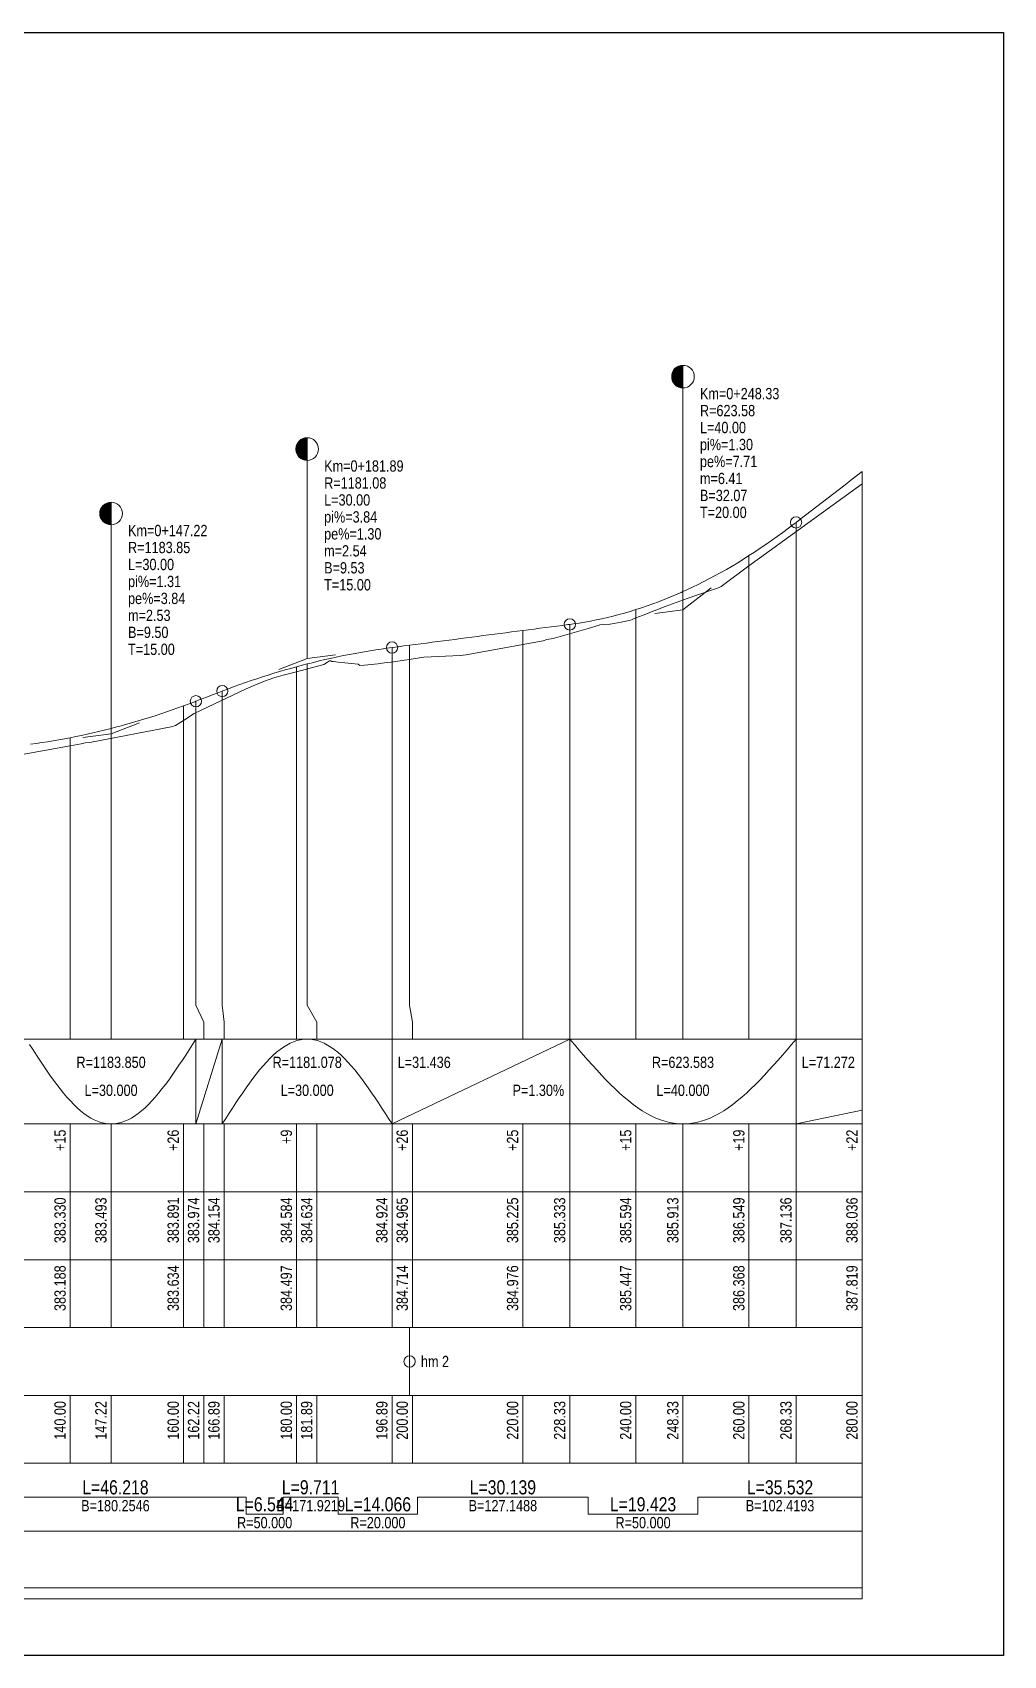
# Model space of a CAD drawing. Extents: x -600 to 1621, y -3670 to 287.
# Drawn here: x 173.3 to 345, y -367 to -80 of the extents above; entities that cross this region are included whole.
import ezdxf
from ezdxf.enums import TextEntityAlignment as Align

# ---------------------------------------------------------------- set-up
doc = ezdxf.new("R2010")
doc.units = 0
doc.layers.add('Cartus', color=8, linetype='Continuous')
for name, color, linetype, lineweight in [('L-cote-ex', 7, 'Continuous', 0), ('L-Cote-Pr', 7, 'Continuous', 0), ('L-Curbe', 7, 'Continuous', 0), ('L-Cut-Fill', 7, 'Continuous', 0), ('L-Design', 7, 'Continuous', 0), ('L-Exist', 7, 'Continuous', 0), ('L-LINES', 7, 'Continuous', 0), ('L-Pante-Tran', 7, 'Continuous', 0), ('L-rac-Vert', 7, 'Continuous', 0), ('L-TEXT', 7, 'Continuous', 0)]:
    doc.layers.add(name, color=color, linetype=linetype, lineweight=lineweight)
doc.styles.add('Arial', font='arial.ttf', dxfattribs={"width": 0.8})

# ---------------------------------------------------------------- blocks, each defined once
blk = doc.blocks.new('A3_TRANSV_ALIN_TIRENA')
at = {"layer": 'Cartus'}
blk.add_lwpolyline([(0, 0), (0, 287), (345, 287), (345, 0)], close=True, dxfattribs=at)

msp = doc.modelspace()

# ---------------------------------------------------------------- linework, layer by layer
at = {"layer": 'L-Curbe'}
for p, q in [((164.88, -339.01), (211.1, -339.01)), ((211.1, -339.01), (211.1, -342.01)), ((217.64, -342.01), (217.64, -339.01)), ((217.64, -339.01), (227.35, -339.01)), ((227.35, -339.01), (227.35, -342.01)), ((241.42, -342.01), (241.42, -339.01)), ((241.42, -339.01), (271.56, -339.01)), ((271.56, -339.01), (271.56, -342.01)), ((290.98, -342.01), (290.98, -339.01)), ((290.98, -339.01), (320, -339.01)), ((211.1, -342.01), (217.64, -342.01)), ((227.35, -342.01), (241.42, -342.01)), ((271.56, -342.01), (290.98, -342.01))]:
    msp.add_line(p, q, dxfattribs=at)
at = {"layer": 'L-Design'}
msp.add_lwpolyline([(173, -205.88), (174, -205.74), (175, -205.59), (176, -205.43), (177, -205.26), (178, -205.09), (179, -204.91), (180, -204.71), (181, -204.51), (182, -204.3), (183, -204.09), (184, -203.86), (185, -203.63), (186, -203.38), (187, -203.13), (187.22, -203.08), (188, -202.87), (189, -202.61), (190, -202.33), (191, -202.04), (192, -201.75), (193, -201.45), (194, -201.14), (195, -200.82), (196, -200.49), (197, -200.16), (198, -199.81), (199, -199.46), (200, -199.1), (201, -198.73), (202, -198.35), (202.22, -198.27), (203, -197.97), (204, -197.58), (205, -197.2), (206, -196.82), (206.89, -196.47), (207, -196.43), (208, -196.05), (209, -195.68), (210, -195.32), (211, -194.97), (212, -194.62), (213, -194.29), (214, -193.96), (215, -193.64), (216, -193.33), (217, -193.03), (218, -192.73), (219, -192.45), (220, -192.17), (221, -191.9), (221.89, -191.67), (222, -191.64), (223, -191.39), (224, -191.14), (225, -190.91), (226, -190.68), (227, -190.47), (228, -190.26), (229, -190.05), (230, -189.86), (231, -189.68), (232, -189.5), (233, -189.34), (234, -189.18), (235, -189.03), (236, -188.88), (236.89, -188.77), (237, -188.75), (238, -188.62), (239, -188.49), (240, -188.36), (241, -188.23), (242, -188.1), (243, -187.97), (244, -187.84), (245, -187.71), (246, -187.58), (247, -187.45), (248, -187.32), (249, -187.19), (250, -187.06), (251, -186.93), (252, -186.8), (253, -186.67), (254, -186.54), (255, -186.41), (256, -186.28), (257, -186.15), (258, -186.02), (259, -185.89), (260, -185.76), (261, -185.63), (262, -185.5), (263, -185.37), (264, -185.24), (265, -185.11), (266, -184.98), (267, -184.85), (268, -184.72), (268.33, -184.68), (269, -184.59), (270, -184.44), (271, -184.28), (272, -184.1), (273, -183.9), (274, -183.69), (275, -183.46), (276, -183.21), (277, -182.95), (278, -182.67), (279, -182.38), (280, -182.07), (281, -181.75), (282, -181.41), (283, -181.05), (284, -180.68), (285, -180.29), (286, -179.88), (287, -179.46), (288, -179.02), (288.33, -178.87), (289, -178.57), (290, -178.1), (291, -177.61), (292, -177.11), (293, -176.59), (294, -176.06), (295, -175.51), (296, -174.95), (297, -174.36), (298, -173.77), (299, -173.15), (300, -172.52), (301, -171.88), (302, -171.22), (303, -170.54), (304, -169.84), (305, -169.13), (306, -168.41), (307, -167.67), (308, -166.91), (308.33, -166.65), (309, -166.14), (310, -165.37), (311, -164.59), (312, -163.82), (313, -163.05), (314, -162.28), (315, -161.51), (316, -160.74), (317, -159.97), (318, -159.19), (319, -158.42), (320, -157.65)], dxfattribs=at)
at = {"layer": 'L-Exist'}
for p, q in [((301.83, -172.98), (320, -159.82)), ((295.09, -177.97), (300, -174.33)), ((300, -174.33), (301.83, -172.98)), ((285.16, -181.51), (287.1, -180.79)), ((287.1, -180.79), (289.04, -180.09)), ((289.04, -180.09), (290.98, -179.43)), ((290.98, -179.43), (294.44, -178.26)), ((294.44, -178.26), (294.85, -178.11)), ((294.85, -178.11), (295.09, -177.97)), ((279.33, -183.82), (280, -183.54)), ((280, -183.54), (281.27, -183.03)), ((281.27, -183.03), (283.21, -182.26)), ((283.21, -182.26), (285.16, -181.51)), ((265.35, -187.17), (271.56, -185.39)), ((271.56, -185.39), (273.5, -184.83)), ((273.5, -184.83), (273.64, -184.78)), ((273.64, -184.78), (275.37, -184.65)), ((275.37, -184.65), (275.44, -184.64)), ((275.44, -184.64), (277.39, -184.26)), ((277.39, -184.26), (279.05, -183.94)), ((279.05, -183.94), (279.33, -183.82)), ((249.99, -190.03), (260, -188.25)), ((260, -188.25), (263.62, -187.61)), ((263.62, -187.61), (264.27, -187.34)), ((264.27, -187.34), (265.35, -187.17)), ((220, -193.04), (224.86, -191.74)), ((224.86, -191.74), (225.46, -191.38)), ((225.46, -191.38), (225.82, -191.13)), ((225.82, -191.13), (226.08, -191.13)), ((226.08, -191.13), (226.22, -191.24)), ((226.22, -191.24), (226.52, -191.26)), ((226.52, -191.26), (227.35, -191.33)), ((227.35, -191.33), (228.53, -191.45)), ((228.53, -191.45), (229.7, -191.57)), ((229.7, -191.57), (230.87, -191.69)), ((230.87, -191.69), (230.92, -191.7)), ((230.92, -191.7), (231.19, -191.97)), ((231.19, -191.97), (232.04, -191.89)), ((232.04, -191.89), (233.22, -191.76)), ((233.22, -191.76), (234.39, -191.63)), ((234.39, -191.63), (235.56, -191.49)), ((235.56, -191.49), (236.73, -191.34)), ((236.73, -191.34), (237.9, -191.18)), ((237.9, -191.18), (239.08, -191.01)), ((239.08, -191.01), (240, -190.87)), ((240, -190.87), (240.25, -190.83)), ((240.25, -190.83), (241.42, -190.65)), ((241.42, -190.65), (242.54, -190.48)), ((242.54, -190.48), (248.94, -190.19)), ((248.94, -190.19), (249.99, -190.03)), ((212.73, -195.37), (214.37, -194.72)), ((214.37, -194.72), (216.01, -194.15)), ((216.01, -194.15), (217.64, -193.67)), ((217.64, -193.67), (220, -193.04)), ((201.91, -200.46), (211.1, -196.1)), ((211.1, -196.1), (212.73, -195.37)), ((200, -201.67), (201.91, -200.46)), ((183.76, -205.52), (197.86, -202.81)), ((197.86, -202.81), (198.63, -202.54)), ((198.63, -202.54), (200, -201.67)), ((167.06, -208.48), (180, -206.13)), ((180, -206.13), (181.96, -205.78)), ((181.96, -205.78), (182.64, -205.63)), ((182.64, -205.63), (183.76, -205.52))]:
    msp.add_line(p, q, dxfattribs=at)
at = {"layer": 'L-LINES'}
for p, q in [((320, -258.01), (320, -157.65)), ((308.33, -258.01), (308.33, -166.65)), ((300, -258.01), (300, -172.52)), ((288.33, -258.01), (288.33, -178.87)), ((280, -258.01), (280, -182.07)), ((260, -258.01), (260, -185.76)), ((268.33, -258.01), (268.33, -184.68)), ((236.89, -258.01), (236.89, -188.77)), ((240, -252.01), (240, -188.36)), ((220, -258.01), (220, -192.17)), ((221.89, -252.01), (221.89, -191.67)), ((206.89, -252.01), (206.89, -196.47)), ((200, -258.01), (200, -199.1)), ((202.22, -252.01), (202.22, -198.27)), ((187.22, -258.01), (187.22, -203.08)), ((180, -258.01), (180, -204.71)), ((203.6, -255.01), (202.22, -252.01)), ((207.2, -255.01), (206.89, -252.01)), ((223.6, -255.01), (221.89, -252.01)), ((240.49, -255.01), (240, -252.01)), ((203.6, -258.01), (203.6, -255.01)), ((207.2, -258.01), (207.2, -255.01)), ((223.6, -258.01), (223.6, -255.01)), ((240.49, -258.01), (240.49, -255.01)), ((40, -258.01), (320, -258.01)), ((320, -273.01), (320, -258.01)), ((40, -273.01), (320, -273.01)), ((40, -273.01), (320, -273.01)), ((180, -285.01), (180, -273.01)), ((187.22, -285.01), (187.22, -273.01)), ((200, -285.01), (200, -273.01)), ((203.6, -285.01), (203.6, -273.01)), ((207.2, -285.01), (207.2, -273.01)), ((220, -285.01), (220, -273.01)), ((223.6, -285.01), (223.6, -273.01)), ((236.89, -285.01), (236.89, -273.01)), ((240.49, -285.01), (240.49, -273.01)), ((260, -285.01), (260, -273.01)), ((268.33, -285.01), (268.33, -273.01)), ((280, -285.01), (280, -273.01)), ((288.33, -285.01), (288.33, -273.01)), ((300, -285.01), (300, -273.01)), ((308.33, -285.01), (308.33, -273.01)), ((320, -285.01), (320, -273.01)), ((320, -285.01), (320, -273.01)), ((40, -285.01), (320, -285.01)), ((40, -285.01), (320, -285.01)), ((180, -297.01), (180, -285.01)), ((187.22, -297.01), (187.22, -285.01)), ((200, -297.01), (200, -285.01)), ((203.6, -297.01), (203.6, -285.01)), ((207.2, -297.01), (207.2, -285.01)), ((220, -297.01), (220, -285.01)), ((223.6, -297.01), (223.6, -285.01)), ((236.89, -297.01), (236.89, -285.01)), ((240.49, -297.01), (240.49, -285.01)), ((260, -297.01), (260, -285.01)), ((268.33, -297.01), (268.33, -285.01)), ((280, -297.01), (280, -285.01)), ((288.33, -297.01), (288.33, -285.01)), ((300, -297.01), (300, -285.01)), ((308.33, -297.01), (308.33, -285.01)), ((320, -297.01), (320, -285.01)), ((40, -297.01), (320, -297.01)), ((40, -297.01), (320, -297.01)), ((180, -309.01), (180, -297.01)), ((187.22, -309.01), (187.22, -297.01)), ((200, -309.01), (200, -297.01)), ((203.6, -309.01), (203.6, -297.01)), ((207.2, -309.01), (207.2, -297.01)), ((220, -309.01), (220, -297.01)), ((223.6, -309.01), (223.6, -297.01)), ((236.89, -309.01), (236.89, -297.01)), ((240.49, -309.01), (240.49, -297.01)), ((260, -309.01), (260, -297.01)), ((268.33, -309.01), (268.33, -297.01)), ((280, -309.01), (280, -297.01)), ((288.33, -309.01), (288.33, -297.01)), ((300, -309.01), (300, -297.01)), ((308.33, -309.01), (308.33, -297.01)), ((320, -309.01), (320, -297.01)), ((40, -309.01), (320, -309.01)), ((40, -309.01), (320, -309.01)), ((240, -321.01), (240, -309.01)), ((320, -321.01), (320, -309.01)), ((40, -321.01), (320, -321.01)), ((40, -321.01), (320, -321.01)), ((180, -333.01), (180, -321.01)), ((187.22, -333.01), (187.22, -321.01)), ((200, -333.01), (200, -321.01)), ((203.6, -333.01), (203.6, -321.01)), ((207.2, -333.01), (207.2, -321.01)), ((220, -333.01), (220, -321.01)), ((223.6, -333.01), (223.6, -321.01)), ((236.89, -333.01), (236.89, -321.01)), ((240.49, -333.01), (240.49, -321.01)), ((260, -333.01), (260, -321.01)), ((268.33, -333.01), (268.33, -321.01)), ((280, -333.01), (280, -321.01)), ((288.33, -333.01), (288.33, -321.01)), ((300, -333.01), (300, -321.01)), ((308.33, -333.01), (308.33, -321.01)), ((320, -333.01), (320, -321.01)), ((40, -333.01), (320, -333.01)), ((40, -333.01), (320, -333.01)), ((320, -345.01), (320, -333.01)), ((40, -345.01), (320, -345.01)), ((40, -345.01), (320, -345.01)), ((320, -357.01), (320, -345.01)), ((40, -357.01), (320, -357.01))]:
    msp.add_line(p, q, dxfattribs=at)
msp.add_circle((240, -315.01), 1, dxfattribs=at)
at = {"layer": 'L-Pante-Tran'}
for p, q in [((160, -355.01), (180, -355.01)), ((160, -355.01), (180, -355.01)), ((180, -355.01), (200, -355.01)), ((180, -355.01), (200, -355.01)), ((200, -355.01), (220, -355.01)), ((200, -355.01), (220, -355.01)), ((220, -355.01), (240, -355.01)), ((220, -355.01), (240, -355.01)), ((240, -355.01), (260, -355.01)), ((240, -355.01), (260, -355.01)), ((260, -355.01), (280, -355.01)), ((260, -355.01), (280, -355.01)), ((280, -355.01), (300, -355.01)), ((280, -355.01), (300, -355.01)), ((300, -355.01), (320, -355.01)), ((300, -355.01), (320, -355.01))]:
    msp.add_line(p, q, dxfattribs=at)
at = {"layer": 'L-rac-Vert'}
for p, q in [((286.35, -140.56), (286.35, -141.19)), ((286.37, -140.48), (286.37, -141.26)), ((286.39, -140.41), (286.39, -141.34)), ((286.41, -140.33), (286.41, -141.42)), ((286.43, -140.26), (286.43, -141.49)), ((286.45, -140.18), (286.45, -141.57)), ((286.48, -140.11), (286.48, -141.64)), ((286.51, -140.04), (286.51, -141.71)), ((286.55, -139.97), (286.55, -141.78)), ((286.59, -139.9), (286.59, -141.85)), ((286.62, -139.83), (286.62, -141.92)), ((286.67, -139.76), (286.67, -141.99)), ((286.71, -139.7), (286.71, -142.05)), ((286.76, -139.64), (286.76, -142.11)), ((286.81, -139.58), (286.81, -142.17)), ((286.86, -139.52), (286.86, -142.23)), ((286.92, -139.46), (286.92, -142.29)), ((286.97, -139.41), (286.97, -142.34)), ((287.03, -139.35), (287.03, -142.4)), ((287.09, -139.3), (287.09, -142.44)), ((287.15, -139.26), (287.15, -142.49)), ((287.22, -139.21), (287.22, -142.54)), ((287.29, -139.17), (287.29, -142.58)), ((287.35, -139.13), (287.35, -142.62)), ((287.42, -139.09), (287.42, -142.66)), ((287.49, -139.06), (287.49, -142.69)), ((287.56, -139.03), (287.56, -142.72)), ((287.64, -139), (287.64, -142.75)), ((287.71, -138.97), (287.71, -142.78)), ((287.79, -138.95), (287.79, -142.8)), ((287.86, -138.93), (287.86, -142.82)), ((287.94, -138.91), (287.94, -142.84)), ((288.02, -138.9), (288.02, -142.85)), ((288.1, -138.89), (288.1, -142.86)), ((288.17, -138.88), (288.17, -142.87)), ((288.25, -138.88), (288.25, -142.87)), ((288.33, -182.08), (288.33, -138.87)), ((286.33, -140.8), (286.33, -140.95)), ((286.34, -140.64), (286.34, -141.11)), ((286.34, -140.72), (286.34, -141.03)), ((220.66, -152.1), (220.66, -155.24)), ((220.72, -152.05), (220.72, -155.29)), ((220.78, -152), (220.78, -155.33)), ((220.85, -151.96), (220.85, -155.37)), ((220.92, -151.92), (220.92, -155.41)), ((220.99, -151.89), (220.99, -155.45)), ((221.06, -151.85), (221.06, -155.48)), ((221.13, -151.82), (221.13, -155.51)), ((221.2, -151.79), (221.2, -155.54)), ((221.28, -151.76), (221.28, -155.57)), ((221.35, -151.74), (221.35, -155.59)), ((221.43, -151.72), (221.43, -155.61)), ((221.5, -151.71), (221.5, -155.63)), ((221.58, -151.69), (221.58, -155.64)), ((221.66, -151.68), (221.66, -155.65)), ((221.74, -151.67), (221.74, -155.66)), ((221.82, -151.67), (221.82, -155.67)), ((221.89, -190.71), (221.89, -151.67)), ((219.9, -153.51), (219.9, -153.82)), ((219.9, -153.59), (219.9, -153.75)), ((219.91, -153.43), (219.91, -153.9)), ((219.92, -153.35), (219.92, -153.98)), ((219.93, -153.28), (219.93, -154.06)), ((219.95, -153.2), (219.95, -154.13)), ((219.97, -153.12), (219.97, -154.21)), ((219.99, -153.05), (219.99, -154.29)), ((220.02, -152.97), (220.02, -154.36)), ((220.05, -152.9), (220.05, -154.43)), ((220.08, -152.83), (220.08, -154.5)), ((220.11, -152.76), (220.11, -154.58)), ((220.15, -152.69), (220.15, -154.64)), ((220.19, -152.62), (220.19, -154.71)), ((220.23, -152.56), (220.23, -154.78)), ((220.28, -152.49), (220.28, -154.84)), ((220.32, -152.43), (220.32, -154.91)), ((220.37, -152.37), (220.37, -154.97)), ((220.43, -152.31), (220.43, -155.02)), ((220.48, -152.25), (220.48, -155.08)), ((220.54, -152.2), (220.54, -155.14)), ((220.6, -152.15), (220.6, -155.19)), ((185.92, -163.56), (185.92, -166.6)), ((185.99, -163.51), (185.99, -166.65)), ((186.05, -163.46), (186.05, -166.69)), ((186.11, -163.41), (186.11, -166.74)), ((186.18, -163.37), (186.18, -166.78)), ((186.25, -163.33), (186.25, -166.82)), ((186.32, -163.29), (186.32, -166.86)), ((186.39, -163.26), (186.39, -166.89)), ((186.46, -163.23), (186.46, -166.92)), ((186.53, -163.2), (186.53, -166.95)), ((186.61, -163.17), (186.61, -166.98)), ((186.68, -163.15), (186.68, -167)), ((186.76, -163.13), (186.76, -167.02)), ((186.83, -163.11), (186.83, -167.04)), ((186.91, -163.1), (186.91, -167.05)), ((186.99, -163.09), (186.99, -167.06)), ((187.07, -163.08), (187.07, -167.07)), ((187.15, -163.08), (187.15, -167.07)), ((187.22, -204.03), (187.22, -163.08)), ((185.23, -164.92), (185.23, -165.23)), ((185.23, -165), (185.23, -165.15)), ((185.24, -164.84), (185.24, -165.31)), ((185.25, -164.76), (185.25, -165.39)), ((185.26, -164.69), (185.26, -165.47)), ((185.28, -164.61), (185.28, -165.54)), ((185.3, -164.53), (185.3, -165.62)), ((185.32, -164.46), (185.32, -165.69)), ((185.35, -164.38), (185.35, -165.77)), ((185.38, -164.31), (185.38, -165.84)), ((185.41, -164.24), (185.41, -165.91)), ((185.44, -164.17), (185.44, -165.98)), ((185.48, -164.1), (185.48, -166.05)), ((185.52, -164.03), (185.52, -166.12)), ((185.56, -163.96), (185.56, -166.19)), ((185.61, -163.9), (185.61, -166.25)), ((185.65, -163.84), (185.65, -166.31)), ((185.7, -163.78), (185.7, -166.37)), ((185.76, -163.72), (185.76, -166.43)), ((185.81, -163.66), (185.81, -166.49)), ((185.87, -163.61), (185.87, -166.54)), ((288.33, -182.08), (293.33, -178.22)), ((283.33, -182.73), (288.33, -182.08)), ((216.89, -192.63), (221.89, -190.71)), ((221.89, -190.71), (226.89, -190.06)), ((187.22, -204.03), (192.22, -202.11)), ((182.22, -204.68), (187.22, -204.03)), ((202.22, -258.01), (201.62, -258.95)), ((202.22, -273.01), (202.22, -258.01)), ((202.22, -273.01), (206.89, -258.01)), ((206.89, -273.01), (206.89, -258.01)), ((220.09, -258.27), (219.49, -258.48)), ((220.69, -258.13), (220.09, -258.27)), ((221.29, -258.04), (220.69, -258.13)), ((221.89, -258.01), (221.29, -258.04)), ((222.49, -258.04), (221.89, -258.01)), ((223.09, -258.13), (222.49, -258.04)), ((223.69, -258.27), (223.09, -258.13)), ((224.29, -258.48), (223.69, -258.27)), ((236.89, -273.01), (236.89, -258.01)), ((236.89, -273.01), (268.33, -258.01)), ((268.33, -273.01), (268.33, -258.01)), ((269.13, -258.95), (268.33, -258.01)), ((308.33, -258.01), (307.53, -258.95)), ((308.33, -273.01), (308.33, -258.01)), ((173.42, -259.89), (172.82, -258.95)), ((174.02, -260.82), (173.42, -259.89)), ((174.62, -261.74), (174.02, -260.82)), ((200.42, -260.82), (199.82, -261.74)), ((201.02, -259.89), (200.42, -260.82)), ((201.62, -258.95), (201.02, -259.89)), ((215.89, -260.87), (215.29, -261.45)), ((216.49, -260.34), (215.89, -260.87)), ((217.09, -259.86), (216.49, -260.34)), ((217.69, -259.44), (217.09, -259.86)), ((218.29, -259.06), (217.69, -259.44)), ((218.89, -258.74), (218.29, -259.06)), ((219.49, -258.48), (218.89, -258.74)), ((224.89, -258.74), (224.29, -258.48)), ((225.49, -259.06), (224.89, -258.74)), ((226.09, -259.44), (225.49, -259.06)), ((226.69, -259.86), (226.09, -259.44)), ((227.29, -260.34), (226.69, -259.86)), ((227.89, -260.87), (227.29, -260.34)), ((228.49, -261.45), (227.89, -260.87)), ((269.93, -259.89), (269.13, -258.95)), ((270.73, -260.82), (269.93, -259.89)), ((271.53, -261.74), (270.73, -260.82)), ((305.93, -260.82), (305.13, -261.74)), ((306.73, -259.89), (305.93, -260.82)), ((307.53, -258.95), (306.73, -259.89)), ((175.22, -262.64), (174.62, -261.74)), ((175.82, -263.53), (175.22, -262.64)), ((176.42, -264.4), (175.82, -263.53)), ((198.62, -263.53), (198.02, -264.4)), ((199.22, -262.64), (198.62, -263.53)), ((199.82, -261.74), (199.22, -262.64)), ((213.49, -263.45), (212.89, -264.19)), ((214.09, -262.74), (213.49, -263.45)), ((214.69, -262.07), (214.09, -262.74)), ((215.29, -261.45), (214.69, -262.07)), ((229.09, -262.07), (228.49, -261.45)), ((229.69, -262.74), (229.09, -262.07)), ((230.29, -263.45), (229.69, -262.74)), ((230.89, -264.19), (230.29, -263.45)), ((272.33, -262.64), (271.53, -261.74)), ((273.13, -263.53), (272.33, -262.64)), ((273.93, -264.4), (273.13, -263.53)), ((303.53, -263.53), (302.73, -264.4)), ((304.33, -262.64), (303.53, -263.53)), ((305.13, -261.74), (304.33, -262.64)), ((177.02, -265.24), (176.42, -264.4)), ((177.62, -266.05), (177.02, -265.24)), ((178.22, -266.83), (177.62, -266.05)), ((178.82, -267.57), (178.22, -266.83)), ((196.22, -266.83), (195.62, -267.57)), ((196.82, -266.05), (196.22, -266.83)), ((197.42, -265.24), (196.82, -266.05)), ((198.02, -264.4), (197.42, -265.24)), ((211.09, -266.62), (210.49, -267.49)), ((211.69, -265.78), (211.09, -266.62)), ((212.29, -264.97), (211.69, -265.78)), ((212.89, -264.19), (212.29, -264.97)), ((231.49, -264.97), (230.89, -264.19)), ((232.09, -265.78), (231.49, -264.97)), ((232.69, -266.62), (232.09, -265.78)), ((233.29, -267.49), (232.69, -266.62)), ((274.73, -265.24), (273.93, -264.4)), ((275.53, -266.05), (274.73, -265.24)), ((276.33, -266.83), (275.53, -266.05)), ((277.13, -267.57), (276.33, -266.83)), ((300.33, -266.83), (299.53, -267.57)), ((301.13, -266.05), (300.33, -266.83)), ((301.93, -265.24), (301.13, -266.05)), ((302.73, -264.4), (301.93, -265.24)), ((179.42, -268.28), (178.82, -267.57)), ((180.02, -268.94), (179.42, -268.28)), ((180.62, -269.57), (180.02, -268.94)), ((181.22, -270.14), (180.62, -269.57)), ((193.82, -269.57), (193.22, -270.14)), ((194.42, -268.94), (193.82, -269.57)), ((195.02, -268.28), (194.42, -268.94)), ((195.62, -267.57), (195.02, -268.28)), ((209.29, -269.28), (208.69, -270.2)), ((209.89, -268.37), (209.29, -269.28)), ((210.49, -267.49), (209.89, -268.37)), ((233.89, -268.37), (233.29, -267.49)), ((234.49, -269.28), (233.89, -268.37)), ((235.09, -270.2), (234.49, -269.28)), ((277.93, -268.28), (277.13, -267.57)), ((278.73, -268.94), (277.93, -268.28)), ((279.53, -269.57), (278.73, -268.94)), ((280.33, -270.14), (279.53, -269.57)), ((297.13, -269.57), (296.33, -270.14)), ((297.93, -268.94), (297.13, -269.57)), ((298.73, -268.28), (297.93, -268.94)), ((299.53, -267.57), (298.73, -268.28)), ((181.82, -270.67), (181.22, -270.14)), ((182.42, -271.15), (181.82, -270.67)), ((183.02, -271.58), (182.42, -271.15)), ((183.62, -271.96), (183.02, -271.58)), ((184.22, -272.27), (183.62, -271.96)), ((184.82, -272.54), (184.22, -272.27)), ((185.42, -272.74), (184.82, -272.54)), ((189.62, -272.54), (189.02, -272.74)), ((190.22, -272.27), (189.62, -272.54)), ((190.82, -271.96), (190.22, -272.27)), ((191.42, -271.58), (190.82, -271.96)), ((192.02, -271.15), (191.42, -271.58)), ((192.62, -270.67), (192.02, -271.15)), ((193.22, -270.14), (192.62, -270.67)), ((207.49, -272.07), (206.89, -273.01)), ((208.09, -271.13), (207.49, -272.07)), ((208.69, -270.2), (208.09, -271.13)), ((235.69, -271.13), (235.09, -270.2)), ((236.29, -272.07), (235.69, -271.13)), ((236.89, -273.01), (236.29, -272.07)), ((281.13, -270.67), (280.33, -270.14)), ((281.93, -271.15), (281.13, -270.67)), ((282.73, -271.58), (281.93, -271.15)), ((283.53, -271.96), (282.73, -271.58)), ((284.33, -272.27), (283.53, -271.96)), ((285.13, -272.54), (284.33, -272.27)), ((285.93, -272.74), (285.13, -272.54)), ((291.53, -272.54), (290.73, -272.74)), ((292.33, -272.27), (291.53, -272.54)), ((293.13, -271.96), (292.33, -272.27)), ((293.93, -271.58), (293.13, -271.96)), ((294.73, -271.15), (293.93, -271.58)), ((295.53, -270.67), (294.73, -271.15)), ((296.33, -270.14), (295.53, -270.67)), ((308.33, -273.01), (320, -270.55)), ((186.02, -272.89), (185.42, -272.74)), ((186.62, -272.98), (186.02, -272.89)), ((187.22, -273.01), (186.62, -272.98)), ((187.82, -272.98), (187.22, -273.01)), ((188.42, -272.89), (187.82, -272.98)), ((189.02, -272.74), (188.42, -272.89)), ((286.73, -272.89), (285.93, -272.74)), ((287.53, -272.98), (286.73, -272.89)), ((288.33, -273.01), (287.53, -272.98)), ((289.13, -272.98), (288.33, -273.01)), ((289.93, -272.89), (289.13, -272.98)), ((290.73, -272.74), (289.93, -272.89))]:
    msp.add_line(p, q, dxfattribs=at)
for centre, radius in [((288.33, -140.87), 2), ((221.89, -153.67), 2), ((187.22, -165.08), 2), ((308.33, -166.65), 1), ((268.33, -184.68), 1), ((236.89, -188.77), 1), ((202.22, -198.27), 1), ((206.89, -196.47), 1)]:
    msp.add_circle(centre, radius, dxfattribs=at)

# ---------------------------------------------------------------- block references
at = {"layer": 'L-LINES'}
msp.add_blockref('A3_TRANSV_ALIN_TIRENA', (0, -367.01), dxfattribs=at)

# ---------------------------------------------------------------- texts
at = {"layer": 'L-cote-ex', "style": 'Arial', "width": 0.8}
for s, p in [('383.188', (179.2, -298.01)), ('383.634', (199.2, -298.01)), ('384.497', (219.2, -298.01)), ('384.714', (239.69, -298.01)), ('384.976', (259.2, -298.01)), ('385.447', (279.2, -298.01)), ('386.368', (299.2, -298.01)), ('387.819', (319.2, -298.01))]:
    msp.add_text(s, height=2, rotation=90, dxfattribs=at).set_placement(p, align=Align.RIGHT)
at = {"layer": 'L-Cote-Pr', "style": 'Arial', "width": 0.8}
for s, p in [('383.330', (179.2, -286.01)), ('383.493', (186.42, -286.01)), ('383.891', (199.2, -286.01)), ('383.974', (202.8, -286.01)), ('384.154', (206.4, -286.01)), ('384.584', (219.2, -286.01)), ('384.634', (222.8, -286.01)), ('384.924', (236.09, -286.01)), ('384.965', (239.69, -286.01)), ('385.225', (259.2, -286.01)), ('385.333', (267.53, -286.01)), ('385.594', (279.2, -286.01)), ('385.913', (287.53, -286.01)), ('386.549', (299.2, -286.01)), ('387.136', (307.53, -286.01)), ('388.036', (319.2, -286.01))]:
    msp.add_text(s, height=2, rotation=90, dxfattribs=at).set_placement(p, align=Align.RIGHT)
at = {"layer": 'L-Cut-Fill', "style": 'Arial', "width": 0.8}
for s, p in [('+15', (179.2, -274.01)), ('+26', (199.2, -274.01)), ('+9', (219.2, -274.01)), ('+26', (239.69, -274.01)), ('+25', (259.2, -274.01)), ('+15', (279.2, -274.01)), ('+19', (299.2, -274.01)), ('+22', (319.2, -274.01))]:
    msp.add_text(s, height=2, rotation=90, dxfattribs=at).set_placement(p, align=Align.RIGHT)
at = {"layer": 'L-rac-Vert', "style": 'Arial', "width": 0.8}
for s, p in [('Km=0+248.33', (291.33, -144.87)), ('R=623.58', (291.33, -147.87)), ('L=40.00', (291.33, -150.87)), ('pi%=1.30', (291.33, -153.87)), ('pe%=7.71', (291.33, -156.87)), ('Km=0+181.89', (224.89, -157.67)), ('m=6.41', (291.33, -159.87)), ('R=1181.08', (224.89, -160.67)), ('L=30.00', (224.89, -163.67)), ('B=32.07', (291.33, -162.87)), ('pi%=3.84', (224.89, -166.67)), ('T=20.00', (291.33, -165.87)), ('Km=0+147.22', (190.22, -169.08)), ('pe%=1.30', (224.89, -169.67)), ('R=1183.85', (190.22, -172.08)), ('m=2.54', (224.89, -172.67)), ('L=30.00', (190.22, -175.08)), ('B=9.53', (224.89, -175.67)), ('pi%=1.31', (190.22, -178.08)), ('T=15.00', (224.89, -178.67)), ('pe%=3.84', (190.22, -181.08)), ('m=2.53', (190.22, -184.08)), ('B=9.50', (190.22, -187.08)), ('T=15.00', (190.22, -190.08)), ('L=31.436', (237.89, -263.11)), ('L=71.272', (309.33, -263.11))]:
    msp.add_text(s, height=2, dxfattribs=at).set_placement(p)
for s, p in [('R=1183.850', (187.22, -263.11)), ('R=1181.078', (221.89, -263.11)), ('R=623.583', (288.33, -263.11)), ('L=30.000', (187.22, -268.06)), ('L=30.000', (221.89, -268.06)), ('L=40.000', (288.33, -268.06))]:
    msp.add_text(s, height=2, dxfattribs=at).set_placement(p, align=Align.CENTER)
msp.add_text('P=1.30%', height=2, dxfattribs=at).set_placement((267.33, -268.06), align=Align.RIGHT)
at = {"layer": 'L-TEXT', "style": 'Arial', "width": 0.8}
msp.add_text('hm 2', height=2, dxfattribs=at).set_placement((242, -316.01))
for s, p in [('140.00', (179.2, -322.01)), ('147.22', (186.42, -322.01)), ('160.00', (199.2, -322.01)), ('162.22', (202.8, -322.01)), ('166.89', (206.4, -322.01)), ('180.00', (219.2, -322.01)), ('181.89', (222.8, -322.01)), ('196.89', (236.09, -322.01)), ('200.00', (239.69, -322.01)), ('220.00', (259.2, -322.01)), ('228.33', (267.53, -322.01)), ('240.00', (279.2, -322.01)), ('248.33', (287.53, -322.01)), ('260.00', (299.2, -322.01)), ('268.33', (307.53, -322.01)), ('280.00', (319.2, -322.01))]:
    msp.add_text(s, height=2, rotation=90, dxfattribs=at).set_placement(p, align=Align.RIGHT)
for s, height, p in [('L=46.218', 2.5, (187.99, -338.51)), ('L=9.711', 2.5, (222.5, -338.51)), ('L=30.139', 2.5, (256.49, -338.51)), ('L=35.532', 2.5, (305.49, -338.51)), ('B=180.2546', 2, (187.99, -341.51)), ('L=6.544', 2.5, (214.37, -341.51)), ('B=171.9219', 2, (222.5, -341.51)), ('L=14.066', 2.5, (234.39, -341.51)), ('B=127.1488', 2, (256.49, -341.51)), ('L=19.423', 2.5, (281.27, -341.51)), ('B=102.4193', 2, (305.49, -341.51)), ('R=50.000', 2, (214.37, -344.51)), ('R=20.000', 2, (234.39, -344.51)), ('R=50.000', 2, (281.27, -344.51))]:
    msp.add_text(s, height=height, rotation=0, dxfattribs=at).set_placement(p, align=Align.CENTER)

doc.saveas('drawing.dxf')
